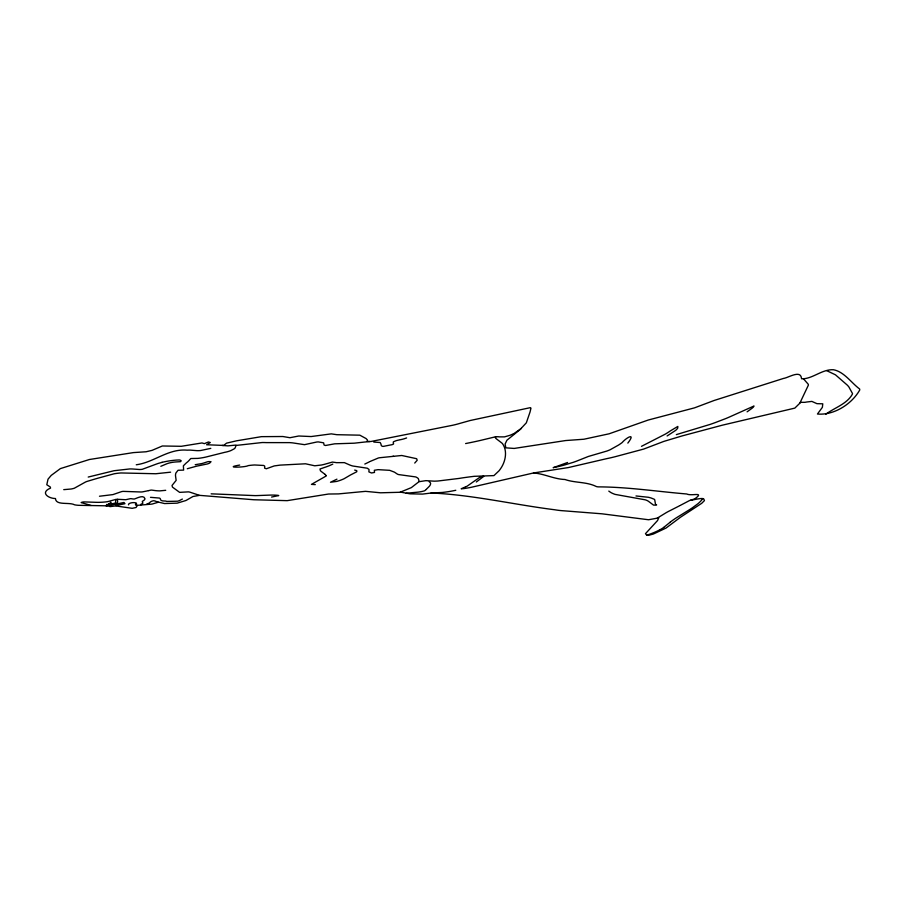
<?xml version="1.0" encoding="UTF-8"?>
<svg xmlns="http://www.w3.org/2000/svg" width="905" height="905" viewBox="0 0 905 905"><rect width="100%" height="100%" fill="white"/><g stroke="black" fill="none" stroke-linecap="round" stroke-linejoin="round"><path stroke-width="1.36" d="M117.401 499.334C118.702 505.59 114.268 506.834 115.964 499.47M108.374 504.662L108.374 504.605A3.462 1.278 -4.7 0 0 108.668 505.058L108.77 505.148A1.833 0.667 -4.6 0 1 108.736 505.759L110.003 506.63L115.693 505.918L132.187 508.316L136.055 507.501L137.345 505.341L151.146 504.176A5.045 1.867 -5.3 0 0 152.198 504.04L158.579 502.128L164.529 503.553L177.154 503.157L185.978 500.488L192.991 496.494L199.553 495.352L253.864 499.752L287.168 500.657L328.549 494.028L338.493 493.904L365.53 491.347L380.541 492.795L401.187 492.241L410.033 493.825L422.556 494.096L431.21 493.01M800.009 402.815L808.346 385.213A23.666 8.53 -16.2 0 0 808.278 384.286L803.787 379.15M199.043 495.205L190.027 492.196A6.607 2.466 -5.9 0 0 188.376 491.868L179.631 492.365L172.47 487.116L172.029 485.465L176.147 480.374L175.525 475.917A43.712 17.003 -6.3 0 1 175.581 474.31A46.132 17.942 -6.4 0 1 175.898 473.021L178.047 470.272L183.625 470.114L183.387 465.792L186.441 462.794A29.051 11.561 -5.1 0 0 187.821 461.697L189.247 460.283A9.695 3.858 -5.5 0 0 189.518 459.887L190.819 458.53L197.788 458.394A24.39 9.876 -5.7 0 0 201.068 457.975L202.63 457.715A31.471 12.794 -5.7 0 0 205.967 457.036L224.768 452.319A14.457 5.86 -6.2 0 0 226.872 451.867L227.574 451.685A16.437 6.674 -6.2 0 0 230.866 450.588L233.988 448.948A11.844 4.797 -6.2 0 0 235.062 448.032L236.205 445.226A2.059 0.837 -6.4 0 0 235.617 445.102L227.913 445.871L222.11 445.43M135.546 504.334L136.451 504.209A7.987 2.93 -5 0 1 136.666 504.594M106.371 505.273L106.338 505.329A3.088 1.131 -4.7 0 0 106.27 505.986L107.084 506.053M106.451 505.148L107.039 504.323M627.844 443.099C636.226 432.149 626.43 437.5 622.165 442.556A86.575 32.885 -12.4 0 1 618.681 444.977L610.23 449.706A24.718 9.073 -13 0 1 606.95 451.029L588.408 456.448L576.858 461.03A39.956 14.752 -12.4 0 1 573.148 462.365L564.98 464.842A122.729 47.976 -12.2 0 1 559.754 466.245L553.159 467.693L567.605 462.489M702.619 498.779L702.144 499.436A57.728 18.304 -13.2 0 1 698.027 503.655L692.472 507.739A149.348 49.526 -12.2 0 1 688.411 510.363L676.702 517.592A92.491 26.754 -14.1 0 0 670.322 522.072M426.368 489.288L428.936 486.698A18.451 6.754 -9.8 0 0 429.796 485.702A27.003 9.887 -9.7 0 0 430.124 485.193L430.599 483.904A13.021 4.763 -9.9 0 0 430.09 482.444L429.185 481.72M426.153 489.503L425.95 489.718A21.301 7.749 -9.7 0 1 425.678 489.99L424.943 490.555A2.726 0.984 -10 0 1 424.117 490.929L422.612 491.336A16.675 6.086 -9.9 0 1 417.341 492.207L412.409 492.648A94.154 31.901 -9.6 0 0 406.119 493.327M476.335 481.992L483.756 476.369M521.416 428.348L513.916 433.586M414.728 463.055L417.205 460.283L416.662 458.711L401.752 455.487L379.84 457.715A6.222 2.41 -9.3 0 0 378.403 457.975L370.292 461.38M670.345 522.072L663.693 527.445M747.1 411.832L751.953 408.325A25.793 9.355 -15.3 0 0 753.424 406.956L753.989 406.006L729.328 417.058A61.653 22.976 -15 0 1 725.618 418.63L715.47 422.511A126.349 49.209 -14.8 0 1 710.233 424.377L676.34 434.615M667.109 435.961L675.549 430.441A15.317 5.566 -14.1 0 0 676.386 429.694L676.838 429.219A21.143 7.704 -14.1 0 0 677.732 428.031L677.845 426.425L670.413 430.859A72.117 27.127 -13.5 0 1 665.424 434.061L641.498 446.323M825.756 414.275C834.433 407.702 846.82 404.173 852.374 394.195A20.125 6.923 -16.6 0 0 852.476 393.483L848.845 386.888A128.295 45.012 -15 0 0 847.171 385.021L835.473 374.828L826.842 370.722M182.369 499.074L179.394 500.612A7.749 2.873 -5.7 0 1 178.749 500.85L178.296 500.997A4.344 1.606 -5.8 0 1 177.504 501.2L166.69 501.427A3.077 1.143 -5.6 0 1 165.977 501.087L162.911 500.918A2.172 0.803 -5.5 0 1 162.334 500.85L161.26 500.42A7.263 2.692 -5.6 0 1 160.524 499.605L160.242 498.644A4.446 1.652 -5.4 0 0 159.88 498.304A4.14 1.539 -5.4 0 0 159.359 498.055L150.501 497.331M680.413 505.329L689.497 500.567A12.636 3.914 -13.7 0 1 690.379 500.205M679.881 505.624L670.379 510.465A41.947 12.659 -13.6 0 0 666.272 512.626L659.326 516.857A31.573 9.559 -13.5 0 0 658.761 517.23L657.392 518.011M108.498 505.85L78.667 505.318A15.566 5.758 -4.2 0 1 74.561 504.809C69.3 501.868 55.759 505.805 55.465 498.531C48.384 498.519 39.763 492.58 50.544 488.089L50.295 487.014L46.789 484.752L48.022 479.175L51.223 475.397L60.386 468.598L89.448 459.502L133.42 452.602L146.101 451.765L152.04 450.362L162.346 445.984L181.294 446.301L201.996 442.952L204.383 443.654L208.41 441.979L210.265 442.534L206.612 444.751L223.682 445.441L226.544 443.156L236.477 440.826L261.455 436.651L282.846 436.515L289.939 437.715L298.763 436.006L311.139 436.549L331.287 433.868L336.852 434.694L359.851 435.181L366.118 438.586L367.487 440.09L367.079 441.346L370.801 441.516L452.568 425.282A43.35 17.998 -10.6 0 0 459.966 423.37L470.238 420.497L530.387 407.646L530.975 408.144L530.036 412.035L526.337 422.816L519.866 429.773L506.936 440.203L505.103 444.038L505.861 447.839L514.187 448.439L565.682 440.543L583.929 439.23L609.11 433.8L648.229 420.033L694.531 407.85L714.045 400.508L783.583 378.403C788.221 377.883 800.654 369.478 801.491 378.358L801.649 378.799C812.588 379.127 821.921 369.059 833.528 369.749C844.241 371.831 851.209 382.747 859.637 389.003L859.75 389.987C851.741 404.207 833.878 415.486 817.441 414.026L822.374 407.341L822.781 403.822L816.943 403.664L811.875 401.401L806.604 402.024A6.674 2.342 -16.3 0 1 804.703 402.329L800.687 402.352L794.839 408.11L722.314 425.192L682.155 435.905L663.897 441.38L643.726 449.061L617.459 456.097A62.773 23.304 -13.2 0 1 606.554 458.688L568.363 467.568L533.486 472.976L472.206 487.082A27.738 10.125 -10.8 0 1 469.469 487.648L468.982 487.738A48.056 17.783 -10.8 0 1 463.349 488.643L461.165 488.757L465.317 486.969M659.609 529.923L658.263 530.602A37.003 11.301 -12.8 0 1 646.86 535.183M369.862 461.595L368.969 462.048A76.823 30.861 -8.1 0 1 364.806 464.039M160.819 466.301L167.38 463.552A14.616 5.735 -5.5 0 1 175.615 461.969L180.672 461.652L181.181 460.769A5.588 2.217 -5.4 0 0 180.548 460.317L179.903 460.079A2.489 0.984 -5.5 0 0 179.19 459.966L176.249 460.091A37.863 14.661 -5.5 0 0 162.052 462.319M332.802 464.107L329.725 465.521A33.383 13.168 -7.9 0 1 324.691 467.376L319.985 469.005L320.404 470.702A42.411 16.494 -8.9 0 0 321.377 471.573L325.076 474.39M512.705 434.117L513.61 433.721M512.117 434.377L510.963 434.886A35.544 14.107 -11.4 0 1 509.866 435.339L504.492 436.877L499.085 436.877A10.939 4.276 -11.6 0 1 498.044 436.685L495.454 436.9L495.589 438.111A46.992 18.349 -12.3 0 0 496.234 438.733L501.789 442.975A32.071 12.24 -10.9 0 1 502.569 443.755C507.694 451.018 505.51 461.618 500.691 468.53A175.219 66.766 -8.5 0 1 499.074 470.758L493.949 475.6L474.265 476.313A138.148 45.895 -10.4 0 0 469.367 476.924L464.22 477.625A94.72 32.422 -10.5 0 0 459.05 478.428L437.884 481.019A83.509 32.331 -10.7 0 1 434.219 481.166L425.87 480.657L419.309 481.652M465.577 486.856L466.369 486.528A10.159 3.665 -10.6 0 0 467.195 486.143L479.616 477.41L483.281 476.268M406.617 437.952L404.705 438.608A16.562 6.686 -9.6 0 1 401.978 439.366L400.134 439.773M354.647 470.08L356.638 470.6A10.068 3.835 -8.7 0 1 356.819 470.985L356.785 471.607A2.477 0.939 -8.8 0 1 356.547 471.878L352.124 474.141A58.429 21.55 -9.5 0 0 350.495 474.978L344.228 478.655A16.347 6.222 -8.4 0 1 342.984 479.243L341.558 479.831A25.453 9.729 -8.3 0 1 336.796 481.403L330.495 482.252L336.931 479.175M146.78 504.085L148.895 503.237A5.577 2.059 -5.2 0 0 149.438 502.886L150.106 502.264A7.217 2.658 -5.4 0 1 151.588 501.302L153.058 500.827A1.595 0.588 -5.4 0 1 153.884 500.77L154.846 500.929A3.462 1.278 -5.4 0 1 155.264 501.099L156.757 501.687M157.006 502.456L157.923 501.902L156.938 501.642M187.29 468.733L196.611 466.177A27.399 10.588 -6.1 0 1 199.077 465.668L207.471 463.937A9.401 3.722 -5.9 0 0 209.79 462.975L211.012 461.708L208.976 461.561A5.351 2.115 -6.1 0 0 207.279 461.855L203.93 462.964A12.987 5.159 -5.8 0 1 201.566 463.62L195.209 464.706M210.808 448.36L200.605 450.532A11.901 4.842 -5.8 0 1 196.645 450.633L190.333 450.124A14.152 5.656 -5.6 0 0 187.211 450.17C168.183 448.439 154.291 462.319 136.27 464.785M400.157 492.23L411.334 487.625L418.563 482.026A13.451 4.966 -9.7 0 0 419.038 481.053L418.359 478.688A21.98 8.111 -9.6 0 0 417.556 477.942L416.594 477.342A14.141 5.226 -9.7 0 0 415.587 476.912L398.607 474.571A9.898 3.733 -9.7 0 1 397.408 474.118L396.22 473.349A67.581 24.944 -8.5 0 0 395.157 472.614A72.151 26.596 -8.4 0 0 394.309 472.093L389.693 470.329L378.075 469.65L374.342 470.283L374.5 472.444L371.491 472.976L368.889 471.878L369.048 469.491L367.283 468.213L352.871 466.018A29.198 11.414 -9.1 0 1 349.375 464.831L344.409 462.636L336.547 462.659A4.966 1.934 -8.5 0 1 335.529 462.5L332.406 462.082L324.895 464.197A26.143 10.34 -8.1 0 1 321.411 465.023L314.759 465.792L305.528 463.79L280.165 465.113L274.238 465.928L266.341 468.767L264.622 468.156L264.713 466.075L263.627 465.464L254.61 464.978A25.193 9.717 -6.9 0 0 248.185 465.623C244.984 467.557 222.392 467.93 239.689 465.068M165.717 490.318L159.789 490.883A20.102 7.681 -5.4 0 1 157.504 490.793A18.304 6.98 -5.4 0 1 154.495 490.487L151.667 490.103A2.376 0.894 -5.2 0 0 150.852 490.137L148.488 490.646M88.215 477.059L114.053 470.724L129.811 468.937A18.507 7.15 -4.7 0 1 132.786 469.005L139.438 469.503A8.009 3.145 -4.8 0 0 142.255 469.31L156.384 464.073A23.372 9.118 -5.4 0 1 158.432 463.36L162.074 462.342M148.194 490.725L142.594 491.856A10.147 3.846 -5 0 1 141.112 491.992L123.159 491.37A5.238 1.968 -4.8 0 0 121.496 491.641L112.967 494.594L99.482 496.234M495.804 436.73L480.182 440.486A184.462 81.495 -10.9 0 1 470.261 442.635L465.623 443.563M170.615 472.172L155.841 473.745L120.999 472.964A24.118 9.22 -4.6 0 0 114.053 473.813L97.944 478.179A114.72 46.381 -2.6 0 1 95.376 478.915L86.71 481.517A13.813 5.249 -4.2 0 0 85.342 482.105L74.312 488.236A13.247 5.023 -3.7 0 1 71.099 489.017L63.735 489.65M110.252 505.341L115.885 504.164M117.22 503.893L124.008 502.479L124.958 503.7L115.817 505.601M399.297 439.932L398.528 440.09A13.451 5.317 -9.7 0 0 396.164 440.678L393.709 441.674A2.387 0.95 -9.6 0 0 393.245 442.194L393.562 443.891A1.686 0.667 -9.5 0 1 393.336 444.129L392.261 444.615A3.858 1.539 -9.5 0 1 390.53 444.955L384.568 446.154A2.082 0.826 -9.3 0 1 382.317 446.278L381.537 445.814A8.88 3.53 -9.5 0 1 381.107 444.864L381.073 444.638A29.118 11.573 -9.8 0 1 381.073 444.298L380.213 442.522L373.754 442.047M392.815 456.369L393.539 456.233M110.614 502.23L111.157 502.501A7.025 2.591 -4.6 0 1 110.534 502.863L110.195 503.056A7.964 2.93 -4.8 0 0 108.181 504.605M271.568 497.06L278.751 495.555L277.699 495.307A29.933 10.883 -7.3 0 0 269.86 495.103L258.502 495.533A120.557 48.632 -7.4 0 1 255.165 495.623L211.148 493.836M315.291 484.616L311.444 484.379L325.834 476.188A3.201 1.222 -8.2 0 0 326.015 475.77L326.004 475.702M236.759 445.362L262.167 442.534A27.908 11.143 -6.9 0 1 266.138 442.613L289.668 442.624A37.784 14.955 -7.3 0 1 292.7 442.884L304.521 444.672L316.773 442.013A5.543 2.229 -8 0 1 318.436 441.923L323.639 442.839L324.069 445.056L325.585 445.486L334.658 443.823L352.09 443.258A23.666 9.65 -8.8 0 0 354.67 443.145L362.724 442.251A49.277 19.096 -8.9 0 1 366.423 441.866L369.715 441.595M108.86 503.983L111.598 503.78A9.695 3.586 -4.6 0 0 115.908 502.863M635.989 495.963L648.376 497.275A72.581 22.885 -12.3 0 1 651.125 497.999L654.179 499.232A13.982 4.468 -13.1 0 1 654.7 499.707L655.503 504.289L656.611 504.922A5.554 1.765 -13.3 0 1 654.677 505.103L654.462 505.126A4.74 1.505 -13.3 0 1 653.489 505.081L648.546 501.37A34.424 10.973 -12.7 0 0 645.299 499.832L615.117 494.39A62.898 21.098 -13.7 0 1 610.683 492.411L608.793 491.098M431.052 493.021L442.206 492.467A48.282 17.862 -10.5 0 0 455.792 490.284M533.486 472.976C544.188 473.7 554.007 479.152 564.98 479.503C575.003 483.021 586.135 481.675 595.829 486.29A7.195 2.444 -12.8 0 0 598.974 486.879C628.251 487.037 657.516 491.551 686.725 493.983C691.499 496.415 705.052 491.37 694.836 498.825C681.657 503.169 702.778 496.641 703.841 499.085L704.429 500.623L701.726 503.304L680.537 517.207L666.012 528.068L653.455 533.995L649.145 535.172L646.656 535.127L645.48 533.667L657.539 520.556L658.716 517.886L648.546 519.753L602.017 513.814L564.347 510.85A71.167 24.175 -12.8 0 1 554.901 509.787C513.961 504.628 473.598 495.035 432.217 493.033M91.1 505.488L81.156 502.535L82.83 502.015A6.867 2.523 -4.2 0 1 84.369 501.913L95.873 502.309A25.793 9.672 -4.4 0 0 107.231 501.732L107.752 501.574A6.595 2.444 -4.6 0 0 109.89 501.042L115.569 499.515A8.224 3.032 -4.8 0 1 117.797 499.311L125.784 499.718L130.263 498.689A1.991 0.735 -5 0 1 131.123 498.666L132.639 498.904A4.265 1.584 -5 0 0 134.393 499.006C137.345 498.044 143.725 494.424 145.015 498.768A16.381 6.075 -4.9 0 1 144.664 499.481L144.144 500.126A7.331 2.715 -5.1 0 1 143.522 500.623C139.924 501.924 145.479 503.101 141.18 504.13A1.855 0.679 -5.2 0 0 140.886 504.402L140.875 505.035M136.745 505.895L135.648 504.911A5.306 1.957 -5.2 0 1 135.535 504.334M136.519 503.497L136.282 503.112A2.602 0.962 -5.1 0 0 135.614 502.829L134.743 502.682A4.299 1.584 -5.1 0 0 130.207 503.146A4.299 1.584 -5.1 0 0 128.589 504.854M663.693 527.445A29.13 8.858 -12.9 0 1 659.621 529.923M325.019 474.412A14.718 5.6 -8 0 1 326.117 475.679"/></g></svg>
